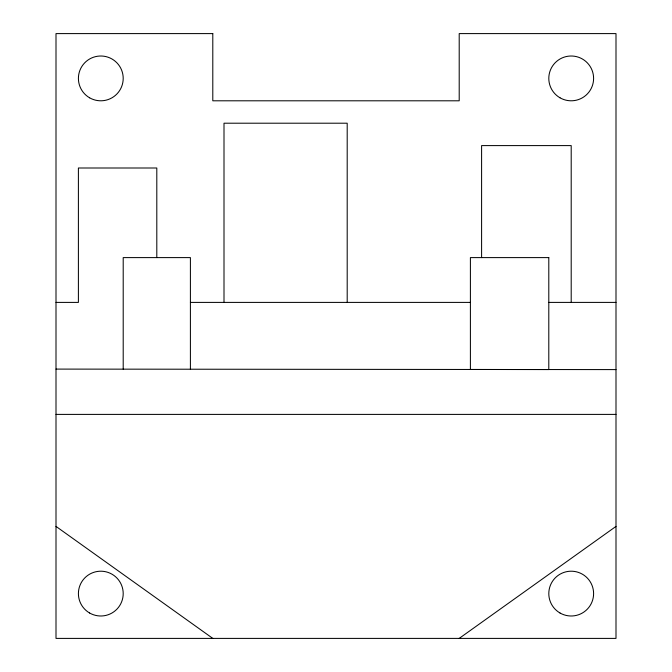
<?xml version="1.0" encoding="UTF-8"?>
<svg xmlns="http://www.w3.org/2000/svg" width="672" height="672" viewBox="0 0 672 672"><rect width="100%" height="100%" fill="white"/><g stroke="black" fill="none" stroke-linecap="round" stroke-linejoin="round"><path stroke-width="1.01" d="M459.203 638.4L615.997 526.403M56.003 302.4L78.397 302.4L78.397 168L156.803 168L156.803 257.603M190.403 302.4L470.4 302.4M548.797 302.4L615.997 302.4M56.003 414.397L615.997 414.397M56.003 369.096L615.997 369.6M56.003 526.403L212.797 638.4M571.2 302.4L571.2 145.597L481.597 145.597L481.597 257.603M347.197 302.4L347.197 123.203L224.003 123.203L224.003 302.4M190.403 369.222L190.403 257.603L123.203 257.603L123.203 369.155M212.797 33.6L56.003 33.6L56.003 638.4L615.997 638.4L615.997 33.6L459.203 33.6L459.203 100.8L212.797 100.8L212.797 33.6M548.797 257.603L470.4 257.603L470.4 369.482L548.797 369.541L548.797 257.603M89.603 97.801A22.403 22.403 0 0 0 123.203 78.397A22.403 22.403 0 0 0 89.603 59.002A22.403 22.403 0 0 0 89.603 97.801M89.603 612.998A22.403 22.403 0 0 0 123.203 593.603A22.403 22.403 0 0 0 89.603 574.199A22.403 22.403 0 0 0 89.603 612.998M560.003 612.998A22.403 22.403 0 0 0 593.603 593.603A22.403 22.403 0 0 0 560.003 574.199A22.403 22.403 0 0 0 560.003 612.998M560.003 97.801A22.403 22.403 0 0 0 593.603 78.397A22.403 22.403 0 0 0 560.003 59.002A22.403 22.403 0 0 0 560.003 97.801"/></g></svg>
